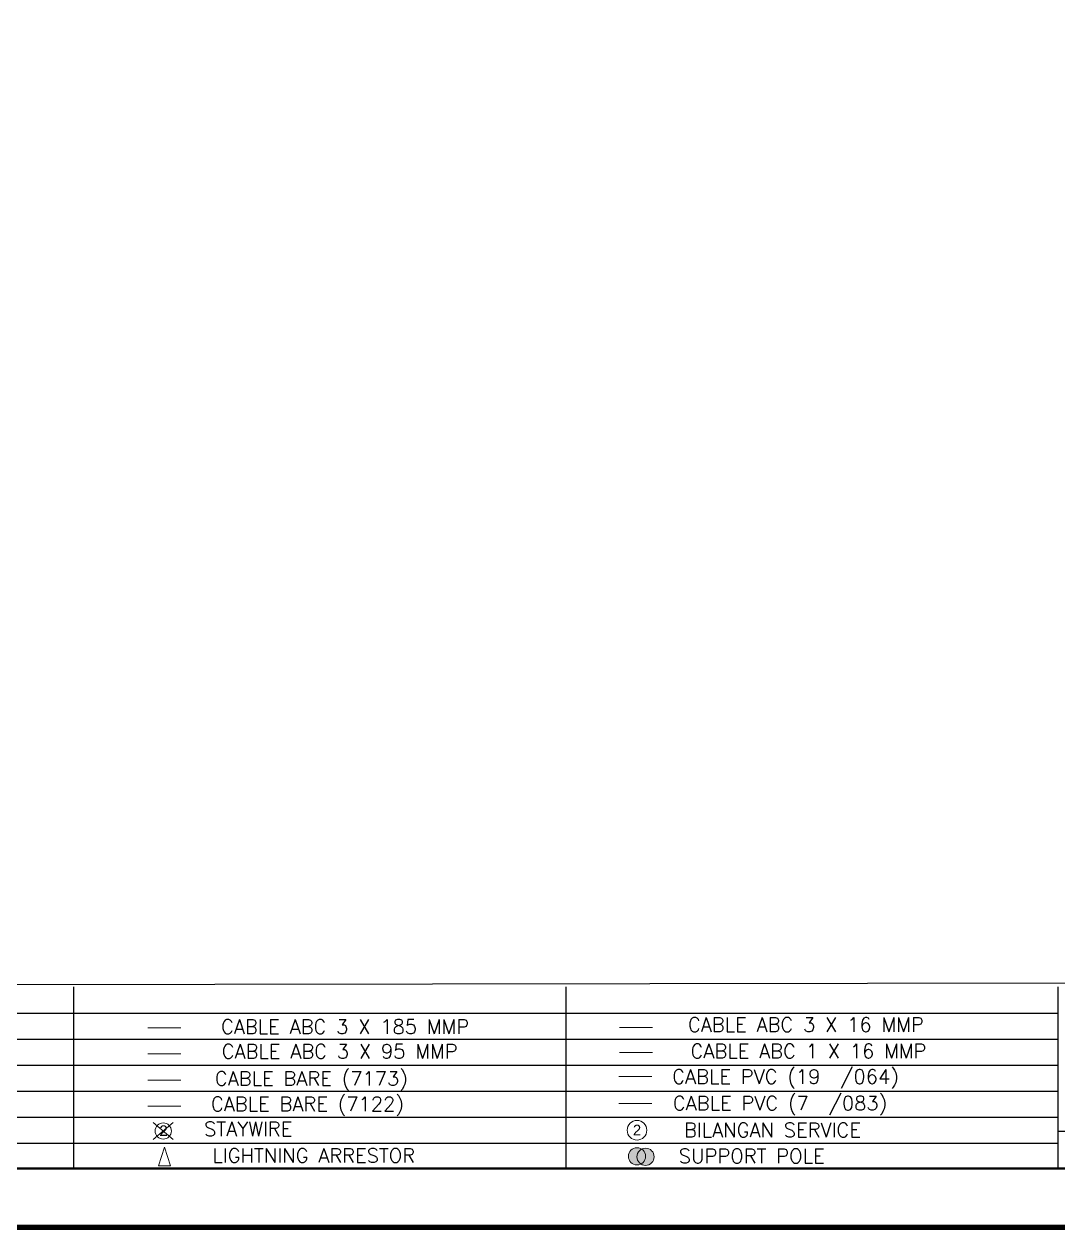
# Model space of a CAD drawing. Header units: inches. Extents: x -2907330 to 774627, y -12404360 to 10502691.
# Drawn here: x 9115 to 9638, y 2212 to 2822 of the extents above; entities that cross this region are included whole.
import ezdxf
from ezdxf.enums import TextEntityAlignment as Align

# ---------------------------------------------------------------- set-up
doc = ezdxf.new("R2010")
doc.units = ezdxf.units.IN
doc.header["$MEASUREMENT"] = 0
for name, color, linetype, lineweight in [('BARE 7122', 94, 'Continuous', 0), ('LIGHTNING ARRESTOR', 2, 'Continuous', 0), ('POLE NUMBER', 7, 'Continuous', 0), ('PVC 7083', 2, 'Continuous', 0), ('PVC 9064', 4, 'Continuous', 0), ('STAYWIRE', 7, 'Continuous', 0)]:
    doc.layers.add(name, color=color, linetype=linetype, lineweight=lineweight)
doc.styles.add('Simplex.shk', font='simplex.shx', dxfattribs={"height": 1.75})
doc.styles.add('style1', font='arial.ttf', dxfattribs={"height": 2})

msp = doc.modelspace()

# ---------------------------------------------------------------- hatches: boundary and pattern name
at = {"lineweight": 0}
h = msp.add_hatch(color=9, dxfattribs=at)
h.dxf.hatch_style = 1
h.paths.add_polyline_path([(9420.43, 2249.18, 1), (9429.13, 2249.18, 1)])
h = msp.add_hatch(color=5, dxfattribs=at)
h.dxf.hatch_style = 1
h.paths.add_polyline_path([(9424.77, 2248.95, 1), (9433.47, 2248.95, 1)])

# ---------------------------------------------------------------- linework, layer by layer
at = {"color": 7, "linetype": 'Continuous'}
for p, q in [((8245.86, 2334.93), (10248.05, 2337.82)), ((9637.78, 2261.91), (10247.9, 2261.91))]:
    msp.add_line(p, q, dxfattribs=at)
at = {"linetype": 'Continuous'}
for p, q in [((9139.62, 2334.88), (9139.62, 2242.58)), ((9388.7, 2334.88), (9388.7, 2242.58)), ((9637.78, 2334.88), (9637.78, 2242.6)), ((8890.54, 2321.7), (9139.62, 2321.7)), ((9139.62, 2321.7), (9388.7, 2321.7)), ((9388.7, 2321.7), (9637.78, 2321.7)), ((8890.54, 2308.51), (9139.62, 2308.51)), ((9139.62, 2308.51), (9388.7, 2308.51)), ((9388.7, 2308.51), (9388.7, 2242.58)), ((9388.7, 2308.51), (9637.78, 2308.51)), ((8890.54, 2295.32), (9139.62, 2295.32)), ((9139.62, 2295.32), (9388.7, 2295.32)), ((9388.7, 2295.32), (9637.78, 2295.32)), ((8890.54, 2282.14), (9139.62, 2282.14)), ((9139.62, 2282.14), (9388.7, 2282.14)), ((9388.7, 2282.14), (9637.78, 2282.14)), ((8890.54, 2268.95), (9139.62, 2268.95)), ((9139.62, 2268.95), (9388.7, 2268.95)), ((9388.7, 2268.95), (9637.78, 2268.95)), ((8890.54, 2255.76), (9139.62, 2255.76)), ((9139.62, 2255.76), (9388.7, 2255.76)), ((9388.7, 2255.76), (9637.78, 2255.76))]:
    msp.add_line(p, q, dxfattribs=at)
at = {"linetype": 'Continuous', "const_width": 2.7}
msp.add_lwpolyline([(10291.19, 3866.02), (7897.76, 3866.02), (7897.76, 2213.3), (10291.19, 2213.3)], close=True, dxfattribs=at)
for points in [[(7941.04, 3836.72), (10247.9, 3836.72), (10247.9, 2242.6), (7941.04, 2242.6)], [(7941.19, 3837.26), (10248.05, 3837.26), (10248.05, 2243.15), (7941.19, 2243.15)]]:
    msp.add_lwpolyline(points, close=True)
at = {"color": 1, "lineweight": 0}
msp.add_lwpolyline([(9193.96, 2314.16), (9177.27, 2314.16)], dxfattribs=at)
at = {"color": 30, "lineweight": 0}
msp.add_lwpolyline([(9432.61, 2314.3), (9415.92, 2314.3)], dxfattribs=at)
at = {"color": 5, "lineweight": 0}
msp.add_lwpolyline([(9193.96, 2300.98), (9177.27, 2300.98)], dxfattribs=at)
at = {"lineweight": 0}
msp.add_lwpolyline([(9432.61, 2301.63), (9415.92, 2301.63)], dxfattribs=at)
at = {"color": 6, "lineweight": 0}
msp.add_lwpolyline([(9193.96, 2287.79), (9177.27, 2287.79)], dxfattribs=at)
at = {"lineweight": 0}
for centre, radius in [((9424.78, 2262.37), 4.96), ((9424.78, 2249.18), 4.35), ((9429.12, 2248.95), 4.35)]:
    msp.add_circle(centre, radius, dxfattribs=at)
at = {"layer": 'BARE 7122', "lineweight": 0}
msp.add_lwpolyline([(9193.96, 2274.6), (9177.27, 2274.6)], dxfattribs=at)
at = {"layer": 'LIGHTNING ARRESTOR', "lineweight": 0}
msp.add_lwpolyline([(9185.65, 2253.88), (9182.67, 2244.43), (9188.63, 2244.43), (9185.65, 2253.88)], dxfattribs=at)
at = {"layer": 'PVC 7083', "lineweight": 0}
msp.add_lwpolyline([(9432.29, 2275.86), (9415.6, 2275.86)], dxfattribs=at)
at = {"layer": 'PVC 9064', "lineweight": 0}
msp.add_lwpolyline([(9432.29, 2289.55), (9415.6, 2289.55)], dxfattribs=at)
at = {"layer": 'STAYWIRE', "lineweight": 0}
for p, q in [((9179.95, 2266.3), (9190.1, 2257.66)), ((9190.1, 2266.3), (9179.95, 2257.66))]:
    msp.add_line(p, q, dxfattribs=at)
msp.add_circle((9185.03, 2261.98), 4.1, dxfattribs=at)

# ---------------------------------------------------------------- texts
at = {"lineweight": 0, "style": 'Simplex.shk'}
for s, height, p in [('CABLE ABC 3 X 16 MMP', 7.2341, (9510.23, 2315.83)), ('CABLE ABC 3 X 185 MMP ', 7.2341, (9279.51, 2314.78)), ('CABLE ABC 3 X 95 MMP ', 7.2341, (9276.75, 2302.29)), ('CABLE ABC 1 X 16 MMP ', 7.2341, (9514.02, 2302.41)), ('CABLE PVC (19  /064)', 7.2341, (9499.93, 2289.54)), ('CABLE BARE (7173) ', 7.2341, (9262.46, 2288.56)), ('CABLE BARE (7122)', 7.2341, (9257.98, 2275.67)), ('CABLE PVC (7  /083)', 7.2341, (9497.17, 2276.08)), ('STAYWIRE', 7.234, (9228.03, 2263.05)), ('BILANGAN SERVICE', 7.2341, (9493.34, 2262.5)), ('LIGHTNING ARRESTOR', 7.2341, (9261.17, 2249.59)), ('SUPPORT POLE', 7.2341, (9482.83, 2249.31))]:
    msp.add_text(s, height=height, dxfattribs=at).set_placement(p, align=Align.MIDDLE_CENTER)
at = {"layer": 'POLE NUMBER', "style": 'style1'}
for p in [(9183.08, 2259.48), (9422.71, 2259.78)]:
    msp.add_text('2', height=5.37, dxfattribs=at).set_placement(p)

doc.saveas('drawing.dxf')
